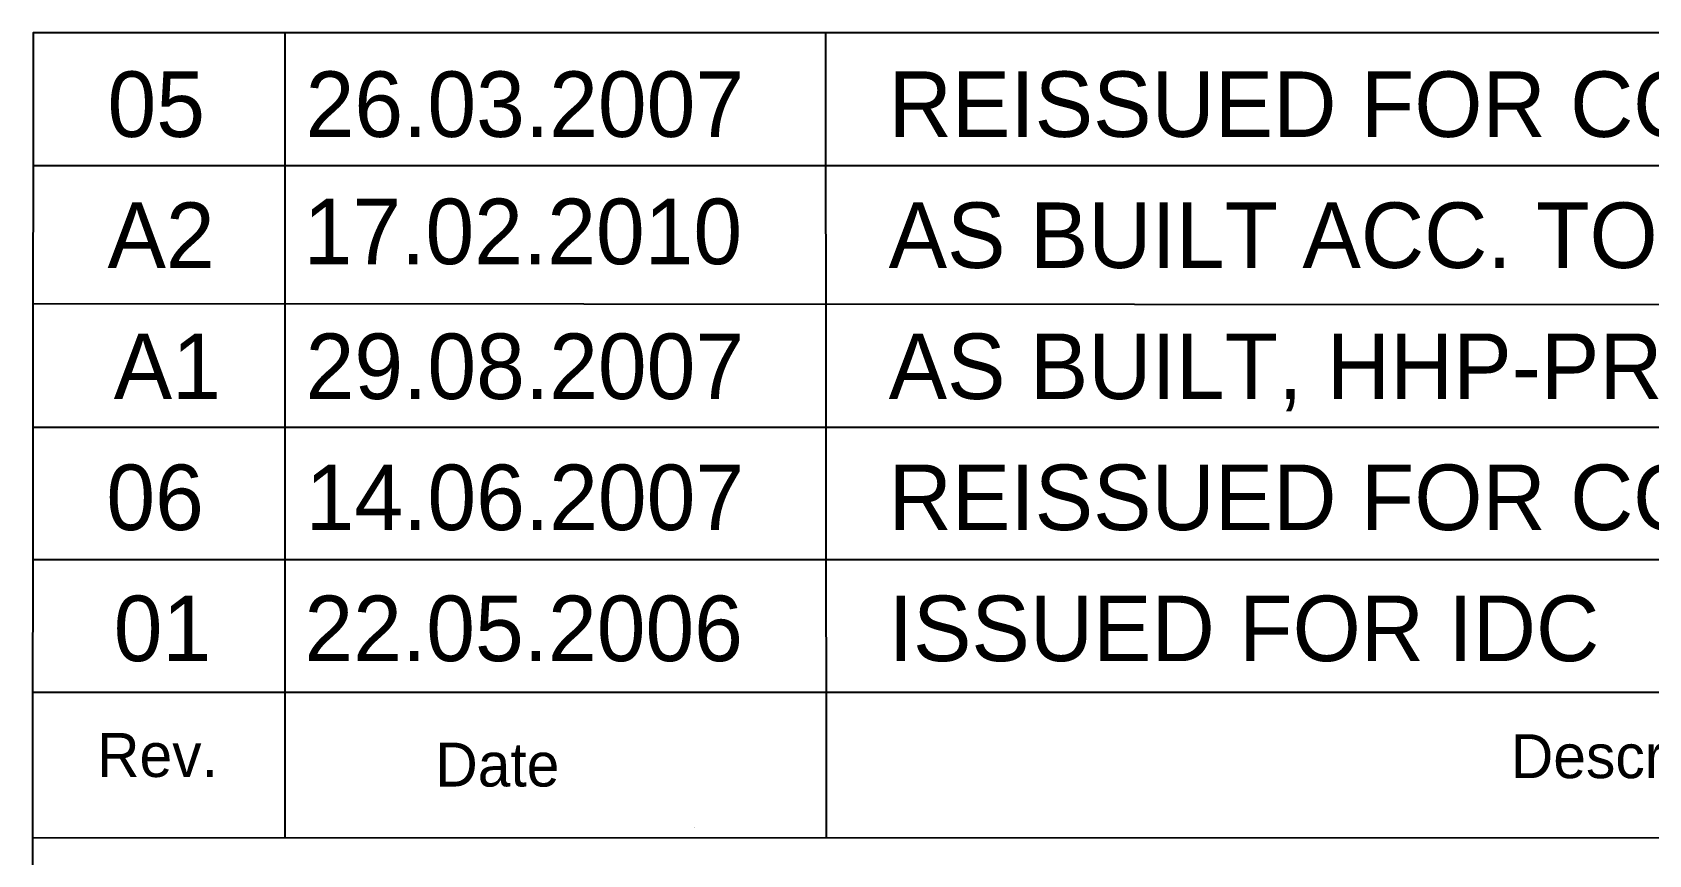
# Model space of a CAD drawing. Extents: x 0 to 841, y 0 to 594.
# Drawn here: x 648.8 to 722.8, y 119.7 to 157.4 of the extents above; entities that cross this region are included whole.
import ezdxf

# ---------------------------------------------------------------- set-up
doc = ezdxf.new("R2010")
doc.units = 0
doc.layers.add('01-LIN-025-A', color=7, linetype='Continuous')
doc.layers.add('02-LIN-025-B', color=7, linetype='Continuous')

msp = doc.modelspace()

# ---------------------------------------------------------------- linework, layer by layer
at = {"layer": '01-LIN-025-A'}
for p, q in [((660.347, 157.367), (660.347, 120.464)), ((660.347, 157.367), (660.347, 120.464)), ((685.106, 157.363), (685.143, 120.469)), ((648.825, 151.274), (829.269, 151.274)), ((648.825, 151.274), (829.269, 151.274)), ((648.827, 144.949), (829.268, 144.852)), ((648.827, 144.949), (829.268, 144.852)), ((648.828, 139.29), (829.27, 139.285)), ((648.828, 139.29), (829.27, 139.285)), ((648.817, 133.231), (829.275, 133.231)), ((648.817, 133.231), (829.275, 133.231)), ((648.813, 127.167), (829.263, 127.167)), ((648.813, 127.167), (829.263, 127.167)), ((679.113, 120.967), (679.113, 120.967)), ((679.113, 120.967), (679.113, 120.967)), ((679.122, 120.947), (679.122, 120.947)), ((679.122, 120.947), (679.122, 120.947))]:
    msp.add_line(p, q, dxfattribs=at)
for points in [[(648.784, 84.124), (648.838, 157.37), (829.263, 157.37)], [(648.784, 84.124), (648.838, 157.37), (829.263, 157.37)], [(829.257, 120.491), (648.808, 120.475)], [(829.257, 120.491), (648.808, 120.475)]]:
    msp.add_lwpolyline(points, dxfattribs=at)

# ---------------------------------------------------------------- texts
for s, height, p in [('Rev.', 2.0125, (651.75, 123.28)), ('Rev.', 2.0125, (651.75, 123.28)), ('Description', 2.01251, (716.495, 123.224)), ('Description', 2.01251, (716.495, 123.224)), ('Date', 2.0125, (667.239, 122.84)), ('Date', 2.0125, (667.239, 122.84))]:
    msp.add_text(s, height=height, dxfattribs=at).set_placement(p)
at = {"layer": '02-LIN-025-B'}
for s, p in [('05', (652.228, 152.581)), ('26.03.2007', (661.301, 152.581)), ('REISSUED FOR CONSTRUCTION', (688, 152.581)), ('A2', (652.228, 146.581)), ('17.02.2010', (661.212, 146.755)), ('AS BUILT ACC. TO M5 NOT. 41061918', (688, 146.581)), ('29.08.2007', (661.301, 140.581)), ('AS BUILT, HHP-PROJECT', (688, 140.581)), ('A1', (652.512, 140.581)), ('06', (652.176, 134.581)), ('14.06.2007', (661.301, 134.581)), ('REISSUED FOR CONSTRUCTION', (688, 134.581)), ('01', (652.512, 128.581)), ('22.05.2006', (661.248, 128.581)), ('ISSUED FOR IDC', (688, 128.581))]:
    msp.add_text(s, height=3, dxfattribs=at).set_placement(p)

doc.saveas('drawing.dxf')
